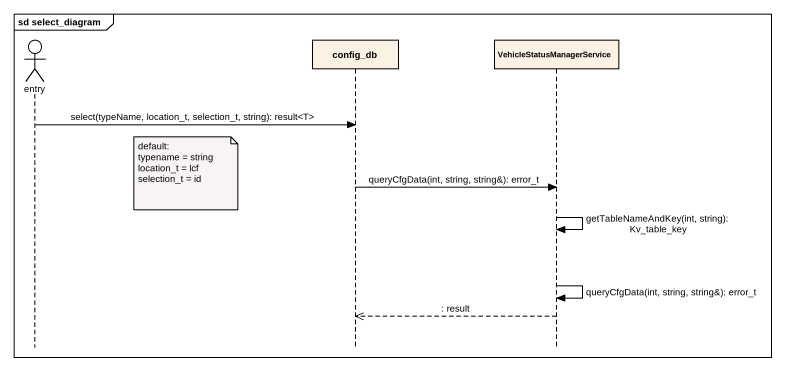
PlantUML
@startuml
mainframe sd select_diagram
hide footbox
actor entry
participant config_db
participant VehicleStatusManagerService

entry -> config_db : select(typeName, location_t, selection_t, string): result<T>
note right of entry
  default:
  typename = string
  location_t = lcf
  selection_t = id
end note
config_db -> VehicleStatusManagerService : queryCfgData(int, string, string&): error_t
VehicleStatusManagerService -> VehicleStatusManagerService : getTableNameAndKey(int, string): Kv_table_key
VehicleStatusManagerService -> VehicleStatusManagerService : queryCfgData(int, string, string&): error_t
VehicleStatusManagerService -->> config_db : : result
@enduml
